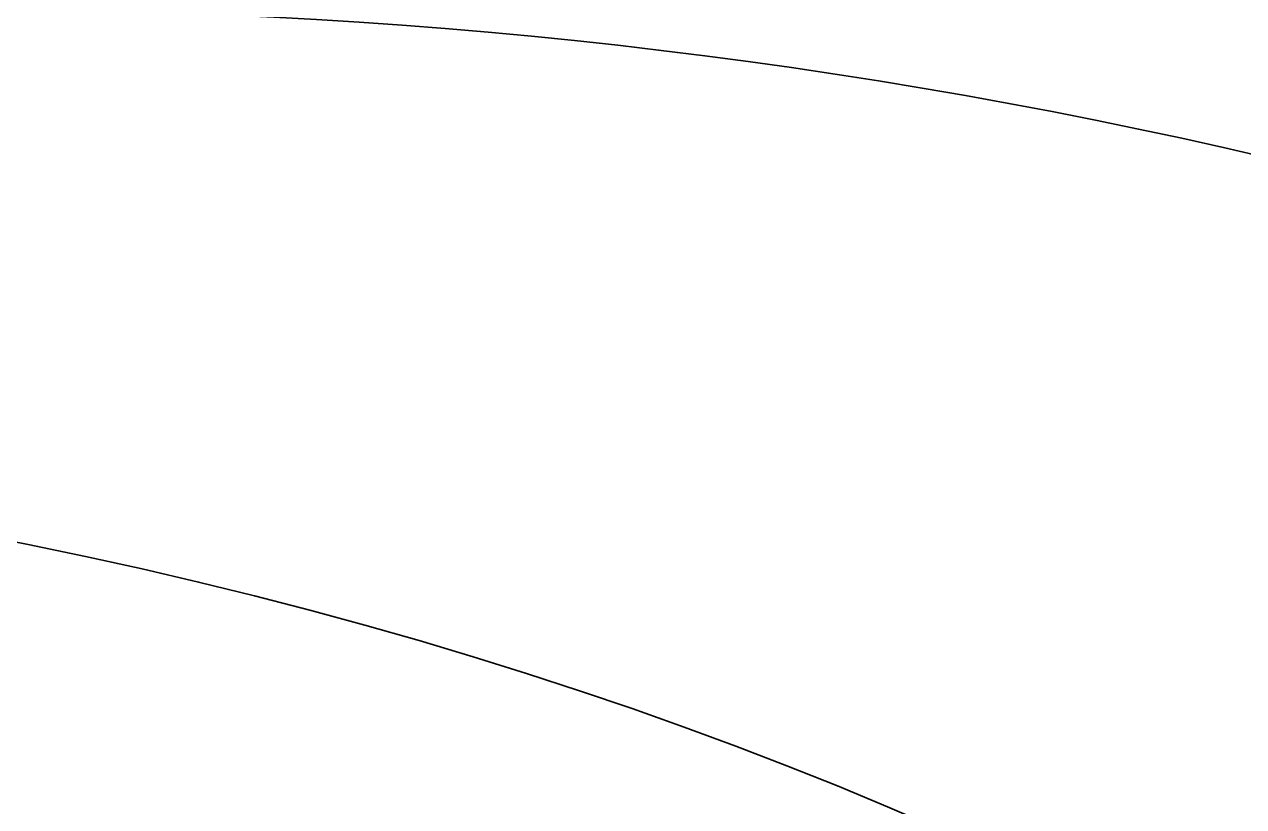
# Model space of a CAD drawing. Header units: centimetres. Extents: x -13.7 to 13.2, y -13.1 to 13.8.
# Drawn here: x -6.357 to -5.711, y 7.047 to 7.462 of the extents above; entities that cross this region are included whole.
import ezdxf

# ---------------------------------------------------------------- set-up
doc = ezdxf.new("R2010")
doc.units = ezdxf.units.CM
doc.header["$MEASUREMENT"] = 0
doc.layers.add('Layer 1', color=7, linetype='Continuous')

msp = doc.modelspace()

# ---------------------------------------------------------------- linework, layer by layer
at = {"layer": 'Layer 1', "color": 250, "lineweight": 35}
for points, knots in [([(-0.24145, 13.83027), (-7.6799, 13.82688), (-13.70893, 7.79605), (-13.70893, 0.35686), (-13.70893, 0.35686), (-13.70893, -7.08436), (-7.67661, -13.11673), (-0.23533, -13.11673), (-0.23533, -13.11673), (7.20381, -13.11673), (13.23483, -7.08765), (13.23812, 0.35079)], [0, 0, 0, 0, 0.25, 0.25, 0.25, 0.25, 0.5, 0.5, 0.5, 0.5, 1, 1, 1, 1]), ([(-6.93593, 7.42382), (-6.56077, 8.12923), (-5.83616, 8.72387), (-5.03263, 8.66162), (-5.03263, 8.66162), (-4.51884, 8.62177), (-4.09477, 8.34418), (-4.13905, 7.80043), (-4.13905, 7.80043), (-4.17846, 7.3155), (-3.76289, 7.70266), (-3.79757, 7.08826), (-3.79757, 7.08826), (-3.82543, 6.59423), (-4.17711, 6.33813), (-4.62124, 6.22055), (-4.62124, 6.22055), (-4.43739, 7.20474), (-5.83845, 7.55702), (-6.67172, 7.45099)], [0, 0, 0, 0, 0.166667, 0.166667, 0.166667, 0.166667, 0.333333, 0.333333, 0.333333, 0.333333, 0.5, 0.5, 0.5, 0.5, 0.666667, 0.666667, 0.666667, 0.666667, 1, 1, 1, 1]), ([(-6.93593, 7.42382), (-6.56077, 8.12923), (-5.83616, 8.72387), (-5.03263, 8.66162), (-5.03263, 8.66162), (-4.51884, 8.62177), (-4.09477, 8.34418), (-4.13905, 7.80043), (-4.13905, 7.80043), (-4.17846, 7.3155), (-3.76289, 7.70266), (-3.79757, 7.08826), (-3.79757, 7.08826), (-3.82543, 6.59423), (-4.17711, 6.33813), (-4.62124, 6.22055), (-4.62124, 6.22055), (-4.43739, 7.20474), (-5.83845, 7.55702), (-6.67172, 7.45099)], [0, 0, 0, 0, 0.166667, 0.166667, 0.166667, 0.166667, 0.333333, 0.333333, 0.333333, 0.333333, 0.5, 0.5, 0.5, 0.5, 0.666667, 0.666667, 0.666667, 0.666667, 1, 1, 1, 1]), ([(-6.33547, 7.75481), (-5.82795, 8.35716), (-4.77091, 8.17266), (-4.63707, 7.73177), (-4.63707, 7.73177), (-4.46053, 7.15056), (-5.37203, 7.75187), (-5.69982, 7.77954), (-5.69982, 7.77954), (-5.85183, 7.79232), (-6.1759, 7.76401), (-6.33547, 7.75481)], [0, 0, 0, 0, 0.25, 0.25, 0.25, 0.25, 0.5, 0.5, 0.5, 0.5, 1, 1, 1, 1]), ([(-6.33547, 7.75481), (-5.82795, 8.35716), (-4.77091, 8.17266), (-4.63707, 7.73177), (-4.63707, 7.73177), (-4.46053, 7.15056), (-5.37203, 7.75187), (-5.69982, 7.77954), (-5.69982, 7.77954), (-5.85183, 7.79232), (-6.1759, 7.76401), (-6.33547, 7.75481)], [0, 0, 0, 0, 0.25, 0.25, 0.25, 0.25, 0.5, 0.5, 0.5, 0.5, 1, 1, 1, 1]), ([(-4.7627, 4.63704), (-5.92089, 4.82094), (-6.87941, 5.39812), (-7.07023, 6.63697), (-7.07023, 6.63697), (-7.10113, 6.83749), (-7.0953, 7.0408), (-7.08933, 7.24286), (-7.08933, 7.24286), (-5.54309, 7.28854), (-4.72111, 6.40918), (-4.48347, 4.91623), (-4.48347, 4.91623), (-3.57471, 4.68028), (-2.95429, 4.40552), (-2.42692, 3.58399), (-2.42692, 3.58399), (-2.32382, 3.42342), (-2.26735, 3.24893), (-2.21933, 3.06542)], [0, 0, 0, 0, 0.166667, 0.166667, 0.166667, 0.166667, 0.333333, 0.333333, 0.333333, 0.333333, 0.5, 0.5, 0.5, 0.5, 0.666667, 0.666667, 0.666667, 0.666667, 1, 1, 1, 1]), ([(-4.7627, 4.63704), (-5.92089, 4.82094), (-6.87941, 5.39812), (-7.07023, 6.63697), (-7.07023, 6.63697), (-7.10113, 6.83749), (-7.0953, 7.0408), (-7.08933, 7.24286), (-7.08933, 7.24286), (-5.54309, 7.28854), (-4.72111, 6.40918), (-4.48347, 4.91623), (-4.48347, 4.91623), (-3.57471, 4.68028), (-2.95429, 4.40552), (-2.42692, 3.58399), (-2.42692, 3.58399), (-2.32382, 3.42342), (-2.26735, 3.24893), (-2.21933, 3.06542)], [0, 0, 0, 0, 0.166667, 0.166667, 0.166667, 0.166667, 0.333333, 0.333333, 0.333333, 0.333333, 0.5, 0.5, 0.5, 0.5, 0.666667, 0.666667, 0.666667, 0.666667, 1, 1, 1, 1])]:
    msp.add_open_spline(points, degree=3, knots=knots, dxfattribs=at)

doc.saveas('drawing.dxf')
